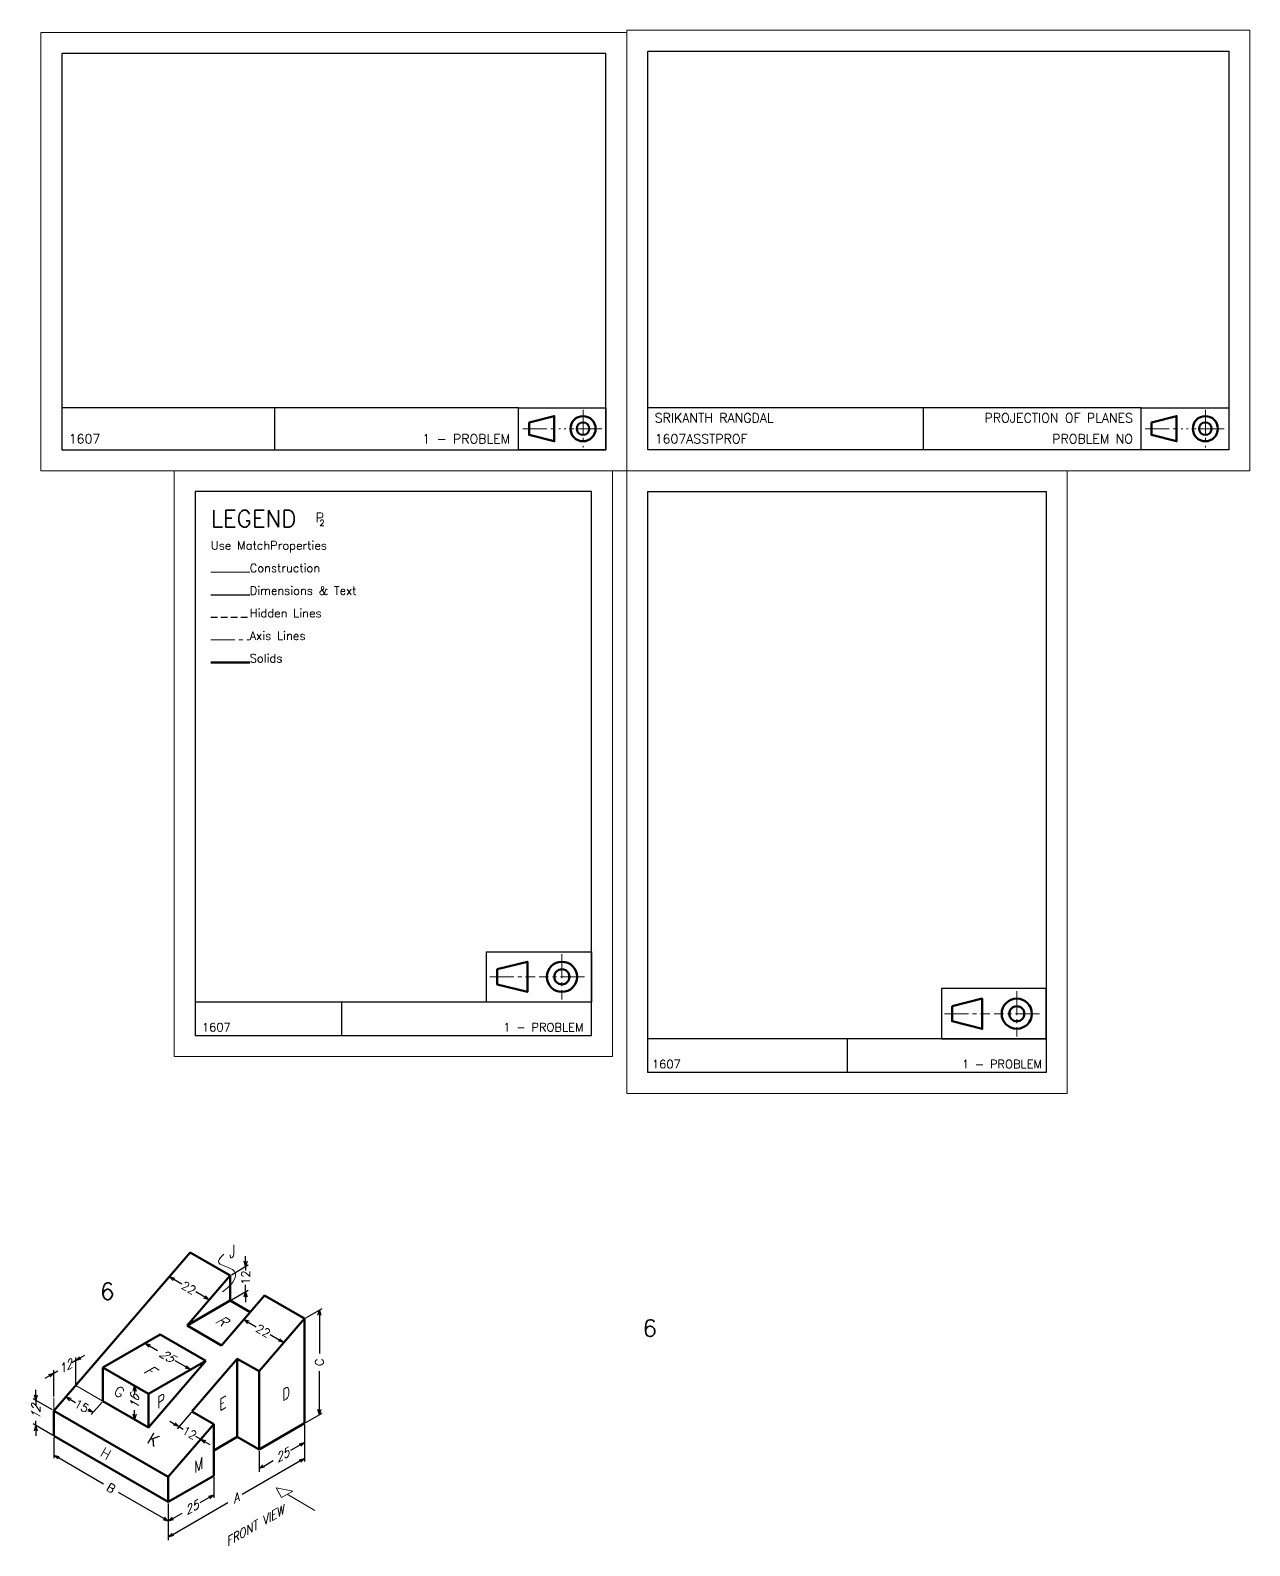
# Model space of a CAD drawing. Header units: millimetres. Extents: x -9631 to 7217, y -631 to 1394.
# Drawn here: x 665 to 1247, y 671 to 1394 of the extents above; entities that cross this region are included whole.
import ezdxf
from ezdxf.enums import TextEntityAlignment as Align

# ---------------------------------------------------------------- set-up
doc = ezdxf.new("R2010")
doc.units = ezdxf.units.MM
doc.header["$PDMODE"] = 35
doc.header["$PDSIZE"] = 2
doc.linetypes.add('CENTER2', pattern=[28.575, 19.05, -3.175, 3.175, -3.175])
doc.linetypes.add('HIDDEN2', pattern=[4.7625, 3.175, -1.5875])
doc.layers.get('0').update_dxf_attribs({"lineweight": 15})
for name, color, linetype, lineweight in [('Annotations', 7, 'Continuous', 30), ('Axis', 7, 'CENTER2', 20), ('Dimension', 7, 'Continuous', 30), ('Hidden', 7, 'HIDDEN2', 30), ('Solid', 7, 'Continuous', 80)]:
    doc.layers.add(name, color=color, linetype=linetype, lineweight=lineweight)
doc.styles.add('+', font='simplex8.shx', dxfattribs={"oblique": 30})
doc.styles.add('-', font='simplex8.shx')
doc.styles.add('Onshape-Standard', font='')
doc.styles.get("Standard").update_dxf_attribs({"font": 'simplex8.shx'})
doc.styles.get('Onshape-Standard').set_extended_font_data('Noto Sans')
doc.dimstyles.new('mid', dxfattribs={"dimtxt": 4, "dimasz": 2.5, "dimexe": 1.25, "dimexo": 0.625, "dimtad": 0, "dimrnd": 0.05, "dimtxsty": 'Standard', "dimblk": 'OPEN30', "dimcen": 2.5, "dimadec": 1, "dimazin": 0, "dimtfac": 1, "dimtmove": 0, "dimatfit": 3, "dimfxl": 1.25, "dimarcsym": 0})

# ---------------------------------------------------------------- blocks, each defined once
blk = doc.blocks.new('_Open30')
at = {"color": 0, "linetype": 'ByBlock', "lineweight": -2}
for p, q in [((-1, 0.27), (0, 0)), ((0, 0), (-1, -0.27)), ((0, 0), (-1, 0))]:
    blk.add_line(p, q, dxfattribs=at)
blk = doc.blocks.new('*D60')
at = {"layer": 'Defpoints', "color": 0, "transparency": 16777216}
for p in [(676.68, 723.33), (731.24, 691.83), (731.24, 682.72)]:
    blk.add_point(p, dxfattribs=at)
at = {"layer": 'Dimension', "color": 0, "lineweight": -2, "transparency": 16777216}
for p, q in [((676.68, 722.61), (676.68, 712.78)), ((678.85, 712.97), (700.39, 700.54)), ((729.08, 683.97), (707.54, 696.41)), ((731.24, 691.11), (731.24, 681.28))]:
    blk.add_line(p, q, dxfattribs=at)
at = {"layer": 'Dimension', "color": 0, "lineweight": -2, "transparency": 16777216, "xscale": 2.5, "yscale": 2.5, "zscale": 2.5}
for p, rotation in [((676.68, 714.22), 150.0000000000001), ((731.24, 682.72), 330.0000000000001)]:
    blk.add_blockref('_Open30', p, dxfattribs=dict(at, rotation=rotation))
at = {"layer": 'Dimension', "color": 0, "transparency": 16777216, "insert": (703.96, 698.47), "char_height": 4, "attachment_point": 5, "rotation": 330, "style": '-'}
blk.add_mtext('B', dxfattribs=at)
blk = doc.blocks.new('*D61')
at = {"layer": 'Defpoints', "color": 0, "transparency": 16777216}
for p in [(752.89, 704.33), (752.89, 695.22), (731.24, 691.83)]:
    blk.add_point(p, dxfattribs=at)
at = {"layer": 'Dimension', "color": 0, "lineweight": -2, "transparency": 16777216}
for p, q in [((752.89, 703.61), (752.89, 693.78)), ((750.73, 693.97), (746.25, 691.39)), ((731.24, 691.11), (731.24, 681.28)), ((733.41, 683.97), (737.89, 686.56))]:
    blk.add_line(p, q, dxfattribs=at)
at = {"layer": 'Dimension', "color": 0, "lineweight": -2, "transparency": 16777216, "xscale": 2.5, "yscale": 2.5, "zscale": 2.5}
for p, rotation in [((752.89, 695.22), 30.00000000000012), ((731.24, 682.72), 210.0000000000001)]:
    blk.add_blockref('_Open30', p, dxfattribs=dict(at, rotation=rotation))
at = {"layer": 'Dimension', "color": 0, "transparency": 16777216, "insert": (742.07, 688.97), "char_height": 4, "attachment_point": 5, "rotation": 30, "style": '+'}
blk.add_mtext('25', dxfattribs=at)
blk = doc.blocks.new('*D62')
at = {"layer": 'Defpoints', "color": 0, "transparency": 16777216}
for p in [(796.19, 729.33), (774.54, 716.83), (796.19, 720.22)]:
    blk.add_point(p, dxfattribs=at)
at = {"layer": 'Dimension', "color": 0, "lineweight": -2, "transparency": 16777216}
for p, q in [((796.19, 728.61), (796.19, 718.78)), ((774.54, 716.11), (774.54, 706.28)), ((794.03, 718.97), (789.55, 716.39)), ((776.71, 708.97), (781.19, 711.56))]:
    blk.add_line(p, q, dxfattribs=at)
at = {"layer": 'Dimension', "color": 0, "lineweight": -2, "transparency": 16777216, "xscale": 2.5, "yscale": 2.5, "zscale": 2.5}
for p, rotation in [((796.19, 720.22), 30.00000000000012), ((774.54, 707.72), 210.0000000000001)]:
    blk.add_blockref('_Open30', p, dxfattribs=dict(at, rotation=rotation))
at = {"layer": 'Dimension', "color": 0, "transparency": 16777216, "insert": (785.37, 713.97), "char_height": 4, "attachment_point": 5, "rotation": 30, "style": '+'}
blk.add_mtext('25', dxfattribs=at)
blk = doc.blocks.new('*D63')
at = {"layer": 'Defpoints', "color": 0, "transparency": 16777216}
for p in [(796.19, 729.33), (796.19, 712.61), (731.24, 691.83)]:
    blk.add_point(p, dxfattribs=at)
at = {"layer": 'Dimension', "color": 0, "lineweight": -2, "transparency": 16777216}
for p, q in [((796.19, 728.61), (796.19, 711.17)), ((794.03, 711.36), (766.43, 695.43)), ((731.24, 691.11), (731.24, 673.67)), ((733.41, 676.36), (759.65, 691.51))]:
    blk.add_line(p, q, dxfattribs=at)
at = {"layer": 'Dimension', "color": 0, "lineweight": -2, "transparency": 16777216, "xscale": 2.5, "yscale": 2.5, "zscale": 2.5}
for p, rotation in [((796.19, 712.61), 30.00000000000006), ((731.24, 675.11), 210.0000000000001)]:
    blk.add_blockref('_Open30', p, dxfattribs=dict(at, rotation=rotation))
at = {"layer": 'Dimension', "color": 0, "transparency": 16777216, "insert": (763.04, 693.47), "char_height": 4, "attachment_point": 5, "rotation": 30, "style": '+'}
blk.add_mtext('A', dxfattribs=at)
blk = doc.blocks.new('*D64')
at = {"layer": 'Defpoints', "color": 0, "transparency": 16777216}
for p in [(803.29, 783.43), (796.19, 779.33), (796.19, 729.33)]:
    blk.add_point(p, dxfattribs=at)
at = {"layer": 'Dimension', "color": 0, "lineweight": -2, "transparency": 16777216}
for p, q in [((796.82, 779.69), (804.54, 784.15)), ((803.29, 780.93), (803.29, 762.6)), ((803.29, 735.93), (803.29, 754.26)), ((796.82, 729.69), (804.54, 734.15))]:
    blk.add_line(p, q, dxfattribs=at)
at = {"layer": 'Dimension', "color": 0, "lineweight": -2, "transparency": 16777216, "xscale": 2.5, "yscale": 2.5, "zscale": 2.5}
for p, rotation in [((803.29, 783.43), 90), ((803.29, 733.43), 270)]:
    blk.add_blockref('_Open30', p, dxfattribs=dict(at, rotation=rotation))
at = {"layer": 'Dimension', "color": 0, "transparency": 16777216, "insert": (803.29, 758.43), "char_height": 4, "attachment_point": 5, "rotation": 90, "style": '-'}
blk.add_mtext('C', dxfattribs=at)
blk = doc.blocks.new('*D65')
at = {"layer": 'Defpoints', "color": 0, "transparency": 16777216}
for p in [(687.07, 759.28), (687.07, 747.41), (676.68, 741.41)]:
    blk.add_point(p, dxfattribs=at)
at = {"layer": 'Dimension', "color": 0, "lineweight": -2, "transparency": 16777216}
for p, q in [((687.07, 759.28), (685.22, 758.21)), ((687.07, 748.14), (687.07, 760.72)), ((689.24, 760.53), (691.4, 761.78)), ((674.52, 752.03), (672.35, 750.78)), ((676.68, 742.14), (676.68, 754.72)), ((676.68, 753.28), (678.54, 754.35))]:
    blk.add_line(p, q, dxfattribs=at)
at = {"layer": 'Dimension', "color": 0, "lineweight": -2, "transparency": 16777216, "xscale": 2.5, "yscale": 2.5, "zscale": 2.5}
for p, rotation in [((687.07, 759.28), 210.000000000001), ((676.68, 753.28), 30.00000000000102)]:
    blk.add_blockref('_Open30', p, dxfattribs=dict(at, rotation=rotation))
at = {"layer": 'Dimension', "color": 0, "transparency": 16777216, "insert": (681.88, 756.28), "char_height": 4, "attachment_point": 5, "rotation": 30, "style": '+'}
blk.add_mtext('12', dxfattribs=at)
blk = doc.blocks.new('*D66')
at = {"layer": 'Defpoints', "color": 0, "transparency": 16777216}
for p in [(720.12, 767.49), (700.06, 755.91), (721.72, 743.41)]:
    blk.add_point(p, dxfattribs=at)
at = {"layer": 'Dimension', "color": 0, "lineweight": -2, "transparency": 16777216}
for p, q in [((700.69, 756.27), (721.37, 768.21)), ((722.28, 766.24), (726.16, 764)), ((739.6, 756.24), (734.52, 759.17)), ((722.34, 743.77), (743.02, 755.71))]:
    blk.add_line(p, q, dxfattribs=at)
at = {"layer": 'Dimension', "color": 0, "lineweight": -2, "transparency": 16777216, "xscale": 2.5, "yscale": 2.5, "zscale": 2.5}
for p, rotation in [((720.12, 767.49), 150.0000000000001), ((741.77, 754.99), 330.0000000000001)]:
    blk.add_blockref('_Open30', p, dxfattribs=dict(at, rotation=rotation))
at = {"layer": 'Dimension', "color": 0, "transparency": 16777216, "insert": (730.34, 761.59), "char_height": 4, "attachment_point": 5, "rotation": 330, "style": '+'}
blk.add_mtext('25', dxfattribs=at)
blk = doc.blocks.new('*D67')
at = {"layer": 'Defpoints', "color": 0, "transparency": 16777216}
for p in [(710.89, 749.66), (715.17, 747.19), (710.89, 733.66)]:
    blk.add_point(p, dxfattribs=at)
at = {"layer": 'Dimension', "color": 0, "lineweight": -2, "transparency": 16777216}
for p, q in [((711.52, 749.3), (716.42, 746.47)), ((715.17, 744.69), (715.17, 743.25)), ((711.52, 733.3), (716.42, 730.47)), ((715.17, 733.69), (715.17, 735.61))]:
    blk.add_line(p, q, dxfattribs=at)
at = {"layer": 'Dimension', "color": 0, "lineweight": -2, "transparency": 16777216, "xscale": 2.5, "yscale": 2.5, "zscale": 2.5}
for p, rotation in [((715.17, 747.19), 90), ((715.17, 731.19), 270)]:
    blk.add_blockref('_Open30', p, dxfattribs=dict(at, rotation=rotation))
at = {"layer": 'Dimension', "color": 0, "transparency": 16777216, "insert": (715.17, 739.43), "char_height": 4, "attachment_point": 5, "rotation": 90, "style": '+'}
blk.add_mtext('16', dxfattribs=at)
blk = doc.blocks.new('*D68')
at = {"layer": 'Defpoints', "color": 0, "transparency": 16777216}
for p in [(742.5, 735), (736.26, 727.75), (752.89, 729)]:
    blk.add_point(p, dxfattribs=at)
at = {"layer": 'Dimension', "color": 0, "lineweight": -2, "transparency": 16777216}
for p, q in [((734.1, 729), (731.93, 730.25)), ((742.09, 734.52), (735.43, 726.78)), ((736.26, 727.75), (738.36, 726.54)), ((746.65, 721.75), (744.39, 723.06)), ((752.48, 728.52), (745.82, 720.78)), ((748.82, 720.5), (750.98, 719.25))]:
    blk.add_line(p, q, dxfattribs=at)
at = {"layer": 'Dimension', "color": 0, "lineweight": -2, "transparency": 16777216, "xscale": 2.5, "yscale": 2.5, "zscale": 2.5}
for p, rotation in [((736.26, 727.75), 330.0000000000006), ((746.65, 721.75), 150.0000000000005)]:
    blk.add_blockref('_Open30', p, dxfattribs=dict(at, rotation=rotation))
at = {"layer": 'Dimension', "color": 0, "transparency": 16777216, "insert": (741.38, 724.8), "char_height": 4, "attachment_point": 5, "rotation": 330}
blk.add_mtext('12', dxfattribs=at)
blk = doc.blocks.new('*D69')
at = {"layer": 'Defpoints', "color": 0, "transparency": 16777216}
for p in [(687.07, 747.41), (700.06, 739.91), (695.36, 734.44)]:
    blk.add_point(p, dxfattribs=at)
at = {"layer": 'Dimension', "color": 0, "lineweight": -2, "transparency": 16777216}
for p, q in [((686.66, 746.93), (681.54, 740.98)), ((684.53, 740.69), (686.92, 739.31)), ((699.65, 739.43), (694.53, 733.48)), ((693.19, 735.69), (692.95, 735.83))]:
    blk.add_line(p, q, dxfattribs=at)
at = {"layer": 'Dimension', "color": 0, "lineweight": -2, "transparency": 16777216, "xscale": 2.5, "yscale": 2.5, "zscale": 2.5}
for p, rotation in [((682.37, 741.94), 149.9999999999997), ((695.36, 734.44), 329.9999999999997)]:
    blk.add_blockref('_Open30', p, dxfattribs=dict(at, rotation=rotation))
at = {"layer": 'Dimension', "color": 0, "transparency": 16777216, "insert": (689.94, 737.57), "char_height": 4, "attachment_point": 5, "rotation": 330}
blk.add_mtext('15', dxfattribs=at)
blk = doc.blocks.new('*D70')
at = {"layer": 'Defpoints', "color": 0, "transparency": 16777216}
for p in [(668.06, 740.31), (676.68, 735.33), (676.68, 723.33)]:
    blk.add_point(p, dxfattribs=at)
at = {"layer": 'Dimension', "color": 0, "lineweight": -2, "transparency": 16777216}
for p, q in [((668.06, 742.81), (668.06, 745.31)), ((676.06, 735.69), (666.81, 741.03)), ((668.06, 740.31), (668.06, 738.17)), ((668.06, 728.31), (668.06, 730.45)), ((676.06, 723.69), (666.81, 729.03)), ((668.06, 725.81), (668.06, 723.31))]:
    blk.add_line(p, q, dxfattribs=at)
at = {"layer": 'Dimension', "color": 0, "lineweight": -2, "transparency": 16777216, "xscale": 2.5, "yscale": 2.5, "zscale": 2.5}
for p, rotation in [((668.06, 740.31), 270), ((668.06, 728.31), 90)]:
    blk.add_blockref('_Open30', p, dxfattribs=dict(at, rotation=rotation))
at = {"layer": 'Dimension', "color": 0, "transparency": 16777216, "insert": (668.06, 734.31), "char_height": 4, "attachment_point": 5, "rotation": 90, "style": '+'}
blk.add_mtext('12', dxfattribs=at)
blk = doc.blocks.new('*D71')
at = {"layer": 'Defpoints', "color": 0, "transparency": 16777216}
for p in [(741.63, 810.83), (760.69, 799.83), (750.76, 788.3)]:
    blk.add_point(p, dxfattribs=at)
at = {"layer": 'Dimension', "color": 0, "lineweight": -2, "transparency": 16777216}
for p, q in [((741.22, 810.35), (730.88, 798.33)), ((733.88, 798.05), (737.64, 795.87)), ((760.27, 799.35), (749.93, 787.33)), ((748.6, 789.55), (744.34, 792.01))]:
    blk.add_line(p, q, dxfattribs=at)
at = {"layer": 'Dimension', "color": 0, "lineweight": -2, "transparency": 16777216, "xscale": 2.5, "yscale": 2.5, "zscale": 2.5}
for p, rotation in [((731.71, 799.3), 150.0000000000003), ((750.76, 788.3), 330.0000000000002)]:
    blk.add_blockref('_Open30', p, dxfattribs=dict(at, rotation=rotation))
at = {"layer": 'Dimension', "color": 0, "transparency": 16777216, "insert": (740.99, 793.94), "char_height": 4, "attachment_point": 5, "rotation": 330}
blk.add_mtext('22', dxfattribs=at)
blk = doc.blocks.new('*D72')
at = {"layer": 'Defpoints', "color": 0, "transparency": 16777216}
for p in [(777.14, 790.33), (796.19, 779.33), (786.27, 767.8)]:
    blk.add_point(p, dxfattribs=at)
at = {"layer": 'Dimension', "color": 0, "lineweight": -2, "transparency": 16777216}
for p, q in [((776.73, 789.85), (766.39, 777.83)), ((769.38, 777.55), (773.15, 775.37)), ((795.78, 778.85), (785.44, 766.83)), ((784.11, 769.05), (779.84, 771.51))]:
    blk.add_line(p, q, dxfattribs=at)
at = {"layer": 'Dimension', "color": 0, "lineweight": -2, "transparency": 16777216, "xscale": 2.5, "yscale": 2.5, "zscale": 2.5}
for p, rotation in [((767.22, 778.8), 150.0000000000003), ((786.27, 767.8), 330.0000000000002)]:
    blk.add_blockref('_Open30', p, dxfattribs=dict(at, rotation=rotation))
at = {"layer": 'Dimension', "color": 0, "transparency": 16777216, "insert": (776.5, 773.44), "char_height": 4, "attachment_point": 5, "rotation": 330}
blk.add_mtext('22', dxfattribs=at)
blk = doc.blocks.new('*D73')
at = {"layer": 'Defpoints', "color": 0, "transparency": 16777216}
for p in [(768.1, 804.11), (760.69, 799.83), (760.69, 787.83)]:
    blk.add_point(p, dxfattribs=at)
at = {"layer": 'Dimension', "color": 0, "lineweight": -2, "transparency": 16777216}
for p, q in [((761.31, 800.19), (769.35, 804.84)), ((768.1, 806.61), (768.1, 809.11)), ((768.1, 804.11), (768.1, 802.29)), ((768.1, 792.11), (768.1, 795.33)), ((761.31, 788.19), (769.35, 792.84)), ((768.1, 789.61), (768.1, 787.11))]:
    blk.add_line(p, q, dxfattribs=at)
at = {"layer": 'Dimension', "color": 0, "lineweight": -2, "transparency": 16777216, "xscale": 2.5, "yscale": 2.5, "zscale": 2.5}
for p, rotation in [((768.1, 804.11), 270), ((768.1, 792.11), 90)]:
    blk.add_blockref('_Open30', p, dxfattribs=dict(at, rotation=rotation))
at = {"layer": 'Dimension', "color": 0, "transparency": 16777216, "insert": (768.1, 798.81), "char_height": 4, "attachment_point": 5, "rotation": 90, "style": '-'}
blk.add_mtext('12', dxfattribs=at)
blk = doc.blocks.new('*U98')
blk.add_lwpolyline([(0, 210), (297, 210), (297, 0), (0, 0)], close=True)
at = {"layer": 'Annotations'}
for p, q in [((128.96, 30), (10, 30)), ((245.33, 30), (128.96, 30)), ((141.27, 30), (141.27, 10))]:
    blk.add_line(p, q, dxfattribs=at)
for points in [[(10, 200), (287, 200), (287, 10), (10, 10)], [(245.33, 30), (287, 30), (287, 10), (245.33, 10)]]:
    blk.add_lwpolyline(points, close=True, dxfattribs=at)
at = {"layer": 'Axis', "ltscale": 0.6}
for p, q in [((275.85, 29.03), (275.85, 11.03)), ((247.15, 20.03), (265.15, 20.03)), ((284.85, 20.03), (266.85, 20.03))]:
    blk.add_line(p, q, dxfattribs=at)
at = {"layer": 'Solid'}
blk.add_lwpolyline([(250.15, 23.03), (262.15, 26.03), (262.15, 14.03), (250.15, 17.03)], close=True, dxfattribs=at)
for radius in [6, 3]:
    blk.add_circle((275.85, 20.03), radius, dxfattribs=at)
at = {"layer": 'Annotations'}
for tag, p in [('NAME', (13.3, 23)), ('ROLLNO:', (13.3, 13))]:
    blk.add_attdef(tag, p, '', height=4.38, dxfattribs=at)
for tag, p in [('TOPIC', (241.33, 23)), ('ASSIGNMENTNO:', (241.33, 13))]:
    blk.add_attdef(tag, text='', height=4.38, dxfattribs=at).set_placement(p, align=Align.RIGHT)
blk = doc.blocks.new('*U106')
blk.add_lwpolyline([(0, 0), (0, 297), (210, 297), (210, 0)], close=True)
at = {"layer": 'Annotations'}
for p, q in [((105, 26), (10, 26)), ((200, 26), (105, 26)), ((105, 26), (105, 10))]:
    blk.add_line(p, q, dxfattribs=at)
for points in [[(10, 10), (10, 287), (200, 287), (200, 10)], [(150, 26), (200, 26), (200, 50), (150, 50)]]:
    blk.add_lwpolyline(points, close=True, dxfattribs=at)
at = {"layer": 'Axis', "ltscale": 0.6}
for p, q in [((185.94, 48.83), (185.94, 27.23)), ((151.51, 38.03), (173.11, 38.03)), ((196.74, 38.03), (175.14, 38.03))]:
    blk.add_line(p, q, dxfattribs=at)
at = {"layer": 'Solid'}
blk.add_lwpolyline([(155.11, 41.63), (169.51, 45.23), (169.51, 30.83), (155.11, 34.43)], close=True, dxfattribs=at)
for radius in [7.2, 3.6]:
    blk.add_circle((185.94, 38.03), radius, dxfattribs=at)
at = {"layer": 'Annotations'}
for tag, p in [('NAME', (12, 20)), ('ROLLNO:', (12, 12))]:
    blk.add_attdef(tag, p, '', height=4, dxfattribs=at)
for tag, p in [('TOPIC', (198, 20)), ('ASSIGNMENTNO:', (198, 12))]:
    blk.add_attdef(tag, text='', height=4, dxfattribs=at).set_placement(p, align=Align.RIGHT)
blk = doc.blocks.new('*U119')
blk.add_lwpolyline([(0, 0), (279.4, 0), (279.4, 209), (0, 209)], close=True)
at = {"layer": 'Annotations'}
for p, q in [((111.36, 30), (10, 30)), ((227.73, 30), (111.36, 30)), ((111.36, 30), (111.36, 10))]:
    blk.add_line(p, q, dxfattribs=at)
for points in [[(10, 10), (269.4, 10), (269.4, 199), (10, 199)], [(227.73, 30), (269.4, 30), (269.4, 10), (227.73, 10)]]:
    blk.add_lwpolyline(points, close=True, dxfattribs=at)
at = {"layer": 'Axis', "ltscale": 0.6}
for p, q in [((258.5, 29.03), (258.5, 11.03)), ((229.81, 20.03), (247.81, 20.03)), ((267.5, 20.03), (249.5, 20.03))]:
    blk.add_line(p, q, dxfattribs=at)
at = {"layer": 'Solid'}
blk.add_lwpolyline([(232.81, 23.03), (244.81, 26.03), (244.81, 14.03), (232.81, 17.03)], close=True, dxfattribs=at)
for radius in [6, 3]:
    blk.add_circle((258.5, 20.03), radius, dxfattribs=at)
at = {"layer": 'Annotations'}
for tag, p in [('NAME', (13.3, 23)), ('ROLLNO:', (13.3, 13))]:
    blk.add_attdef(tag, p, '', height=4.38, dxfattribs=at)
for tag, p in [('TOPIC', (223.73, 23)), ('ASSIGNMENTNO:', (223.73, 13))]:
    blk.add_attdef(tag, text='', height=4.38, dxfattribs=at).set_placement(p, align=Align.RIGHT)
blk = doc.blocks.new('*U111')
blk.add_lwpolyline([(209, 0), (209, 279.4), (0, 279.4), (0, 0)], close=True)
at = {"layer": 'Annotations'}
for p, q in [((104.64, 26), (10, 26)), ((79.9, 26), (79.9, 10)), ((199, 26), (104.64, 26))]:
    blk.add_line(p, q, dxfattribs=at)
for points in [[(199, 10), (199, 269.4), (10, 269.4), (10, 10)], [(149, 50), (199, 50), (199, 26), (149, 26)]]:
    blk.add_lwpolyline(points, close=True, dxfattribs=at)
at = {"layer": 'Axis', "ltscale": 0.6}
for p, q in [((184.94, 48.83), (184.94, 27.23)), ((150.51, 38.03), (172.11, 38.03)), ((195.74, 38.03), (174.14, 38.03))]:
    blk.add_line(p, q, dxfattribs=at)
at = {"layer": 'Solid'}
blk.add_lwpolyline([(154.11, 41.63), (168.51, 45.23), (168.51, 30.83), (154.11, 34.43)], close=True, dxfattribs=at)
for radius in [7.2, 3.6]:
    blk.add_circle((184.94, 38.03), radius, dxfattribs=at)
at = {"layer": 'Annotations'}
for tag, p in [('NAME', (13.3, 20)), ('ROLLNO:', (13.3, 12))]:
    blk.add_attdef(tag, p, '', height=4, dxfattribs=at)
for tag, p in [('TOPIC', (195.25, 20)), ('ASSIGNMENTNO:', (195.25, 12))]:
    blk.add_attdef(tag, text='', height=4, dxfattribs=at).set_placement(p, align=Align.RIGHT)
blk = doc.blocks.new('LEGEND')
blk.add_line((7.53, -38.41), (26.07, -38.41))
at = {"layer": 'Annotations'}
blk.add_line((7.53, -49.17), (26.07, -49.17), dxfattribs=at)
at = {"layer": 'Axis', "ltscale": 0.6}
blk.add_line((7.53, -70.68), (26.07, -70.68), dxfattribs=at)
at = {"layer": 'Hidden'}
blk.add_line((7.53, -59.92), (26.07, -59.92), dxfattribs=at)
at = {"layer": 'Solid'}
blk.add_line((7.53, -81.43), (26.07, -81.43), dxfattribs=at)
for s, p in [('Use MatchProperties', (7.53, -27.66)), ('Construction', (26.07, -38.41))]:
    blk.add_text(s, height=4).set_placement(p)
at = {"layer": 'Annotations'}
for s, height, p in [('P', 4.38, (57.56, -14.5)), ('2', 2.8, (59.35, -16.31)), ('Dimensions & Text', 4, (26.07, -49.17))]:
    blk.add_text(s, height=height, dxfattribs=at).set_placement(p)
at = {"layer": 'Axis'}
blk.add_text('Axis Lines', height=4, dxfattribs=at).set_placement((26.07, -70.68))
at = {"layer": 'Hidden'}
blk.add_text('Hidden Lines', height=4, dxfattribs=at).set_placement((26.07, -59.92))
at = {"layer": 'Solid'}
for s, height, p in [('LEGEND', 8, (7.53, -16.9)), ('Solids', 4, (26.07, -81.43))]:
    blk.add_text(s, height=height, dxfattribs=at).set_placement(p)

msp = doc.modelspace()

# ---------------------------------------------------------------- linework, layer by layer
for p, q in [((700.065, 739.913), (687.074, 747.413)), ((676.682, 735.333), (676.682, 741.413)), ((785.263, 693.978), (782.625, 698.548)), ((782.625, 698.548), (790.54, 697.025)), ((790.54, 697.025), (785.263, 693.978)), ((801.183, 687.834), (787.901, 695.502))]:
    msp.add_line(p, q)
at = {"start_tangent": (-0.8262632, -0.5632843), "end_tangent": (-0.8755955, -0.4830451)}
msp.add_spline([(757.778, 809.932), (755.133, 806.68), (762.713, 801.888), (757.067, 792.104)], degree=3, dxfattribs=at)
at = {"layer": 'Solid'}
for p, q in [((676.682, 735.333), (741.634, 810.833)), ((760.687, 799.833), (741.634, 810.833)), ((740.175, 775.991), (760.687, 799.833)), ((760.687, 787.833), (760.687, 799.833)), ((760.687, 787.833), (740.175, 775.991)), ((756.63, 766.491), (777.141, 790.333)), ((770.243, 782.316), (760.687, 787.833)), ((796.194, 779.333), (777.141, 790.333)), ((756.63, 766.491), (740.175, 775.991)), ((774.543, 754.167), (796.194, 779.333)), ((796.194, 729.333), (796.194, 779.333)), ((700.065, 755.913), (727.413, 771.703)), ((749.064, 759.203), (727.413, 771.703)), ((721.715, 743.413), (749.064, 759.203)), ((721.715, 727.413), (749.064, 759.203)), ((764.151, 760.167), (742.5, 735)), ((764.151, 722.833), (764.151, 760.167)), ((774.543, 754.167), (764.151, 760.167)), ((700.065, 739.913), (700.065, 755.913)), ((721.715, 743.413), (700.065, 755.913)), ((774.543, 716.833), (774.543, 754.167)), ((721.715, 727.413), (700.065, 739.913)), ((721.715, 727.413), (721.715, 743.413)), ((731.242, 703.833), (676.682, 735.333)), ((676.682, 723.333), (676.682, 735.333)), ((752.892, 729), (742.5, 735)), ((731.242, 691.833), (676.682, 723.333)), ((731.242, 703.833), (752.892, 729)), ((752.892, 704.333), (752.892, 729)), ((752.892, 716.333), (764.151, 722.833)), ((774.543, 716.833), (764.151, 722.833)), ((774.543, 716.833), (796.194, 729.333)), ((731.242, 691.833), (752.892, 704.333)), ((731.242, 691.833), (731.242, 703.833))]:
    msp.add_line(p, q, dxfattribs=at)

# ---------------------------------------------------------------- block references
for name, p, values in [('*U119', (670.487, 1183.623), {'ASSIGNMENTNO:': '1 - PROBLEM', 'ROLLNO:': '1607'}), ('*U98', (949.887, 1183.623), {'TOPIC': 'PROJECTION OF PLANES', 'ASSIGNMENTNO:': 'PROBLEM NO', 'NAME': 'SRIKANTH RANGDAL', 'ROLLNO:': '1607ASSTPROF'}), ('*U111', (733.987, 904.223), {'ASSIGNMENTNO:': '1 - PROBLEM', 'ROLLNO:': '1607'}), ('*U106', (949.887, 886.623), {'ASSIGNMENTNO:': '1 - PROBLEM', 'ROLLNO:': '1607'})]:
    msp.add_blockref(name, p).add_auto_attribs(values)
msp.add_blockref('LEGEND', (743.987, 1173.623))

# ---------------------------------------------------------------- texts
at = {"layer": 'Dimension', "attachment_point": 5}
for s, insert, char_height, rotation, style in [('J', (760.541, 810.534), 4.8, 30, '+'), ('R', (756.275, 778.478), 4.8, 330, '+'), ('F', (721.89, 754.848), 4.8, 330, '+'), ('G', (707.882, 744.308), 4.8, 330, '-'), ('D', (786.221, 742.892), 4.8, 30, '+'), ('P', (726.638, 739.367), 4.8, 30, '+'), ('E', (756.112, 738.166), 4.8, 30, '+'), ('K', (723.997, 721.623), 5.76, 330, 'Onshape-Standard'), ('H', (701.443, 714.956), 4.8, 330, '-'), ('M', (744.638, 708.831), 4.8, 30, '+'), ('FRONT VIEW', (772.115, 680.255), 4, 30, '+')]:
    msp.add_mtext(s, dxfattribs=dict(at, insert=insert, char_height=char_height, rotation=rotation, style=style))
at = {"layer": 'Solid'}
for p in [(698.722, 788.281), (957.378, 770.711)]:
    msp.add_text('6', height=8, dxfattribs=at).set_placement(p)

# ---------------------------------------------------------------- dimensions: what is measured, and where the dimension line sits
at = {"layer": 'Dimension'}
for base, p1, p2, angle, picture, middle in [((750.764, 788.299), (741.634, 810.833), (760.687, 799.833), 330, '*D71', (740.99, 793.942)), ((786.271, 767.799), (777.141, 790.333), (796.194, 779.333), 330, '*D72', (776.497, 773.442)), ((695.357, 734.441), (687.074, 747.413), (700.065, 739.913), 330, '*D69', (689.937, 737.57)), ((736.262, 727.749), (752.892, 729), (742.5, 735), 150, '*D68', (741.376, 724.797))]:
    dim = msp.add_linear_dim(base=base, p1=p1, p2=p2, angle=angle, dimstyle='mid', dxfattribs=at)
    dim.commit()
    dim.dimension.update_dxf_attribs({"geometry": picture, "text_midpoint": middle, "dimtype": 161})
for base, p1, p2, angle, override, picture, middle in [((768.102, 804.114), (760.687, 787.833), (760.687, 799.833), 90, {"dimtxsty": '-'}, '*D73', (768.102, 798.812)), ((720.116, 767.49), (721.715, 743.413), (700.065, 755.913), 150, {"dimtxsty": '+'}, '*D66', (730.341, 761.587)), ((715.166, 747.194), (710.89, 733.663), (710.89, 749.663), 90, {"dimtxsty": '+'}, '*D67', (715.166, 739.429))]:
    dim = msp.add_linear_dim(base=base, p1=p1, p2=p2, angle=angle, dimstyle='mid', override=override, dxfattribs=at)
    dim.commit()
    dim.dimension.update_dxf_attribs({"geometry": picture, "text_midpoint": middle, "dimtype": 161})
for p1, p2, distance, text, picture, middle in [((796.194, 729.333), (796.194, 779.333), -7.094, 'C', '*D64', (803.288, 758.429)), ((676.682, 723.333), (731.242, 691.833), -7.891, 'B', '*D60', (703.962, 698.472))]:
    dim = msp.add_aligned_dim(p1=p1, p2=p2, distance=distance, text=text, dimstyle='mid', override={"dimgap": 3, "dimtxsty": '-'}, dxfattribs=at)
    dim.commit()
    dim.dimension.update_dxf_attribs({"geometry": picture, "text_midpoint": middle})
for p1, p2, distance, picture, middle in [((676.682, 741.413), (687.074, 747.413), 10.273, '*D65', (681.878, 756.276)), ((676.682, 723.333), (676.682, 735.333), 8.622, '*D70', (668.06, 734.311)), ((774.543, 716.833), (796.194, 729.333), -7.891, '*D62', (785.368, 713.972)), ((731.242, 691.833), (752.892, 704.333), -7.891, '*D61', (742.067, 688.972))]:
    dim = msp.add_aligned_dim(p1=p1, p2=p2, distance=distance, dimstyle='mid', override={"dimtxsty": '+'}, dxfattribs=at)
    dim.commit()
    dim.dimension.update_dxf_attribs({"geometry": picture, "text_midpoint": middle})
dim = msp.add_linear_dim(base=(796.194, 712.613), p1=(731.242, 691.833), p2=(796.194, 729.333), angle=30, text='A', dimstyle='mid', override={"dimgap": 2, "dimtxsty": '+'}, dxfattribs=at)
dim.commit()
dim.dimension.update_dxf_attribs({"geometry": '*D63', "text_midpoint": (763.039, 693.471), "dimtype": 161})

doc.saveas('drawing.dxf')
